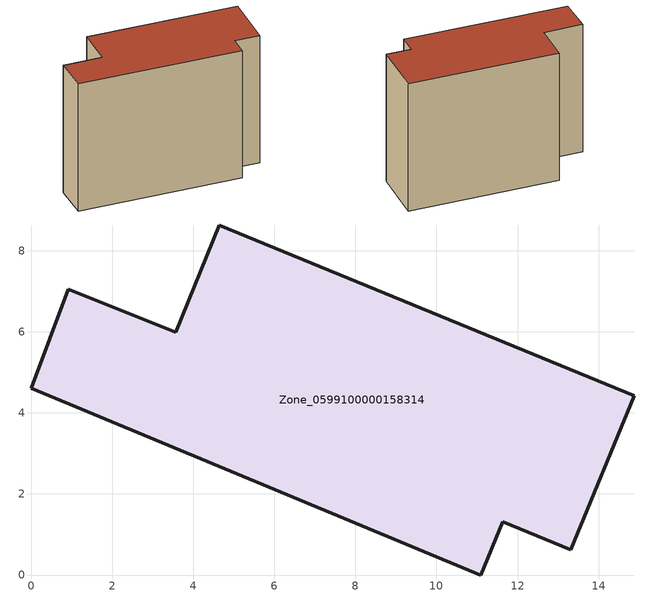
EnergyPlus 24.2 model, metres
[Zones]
Zone_0599100000158314
 floor ground (C_G): 11.09,0 0,4.61 0.91,7.05 3.56,5.99 4.64,8.64 14.88,4.43 13.31,0.62 11.63,1.32 z0
 wall outside (C_F): 0,4.61 11.09,0 11.63,1.32 13.31,0.62 14.88,4.43 4.64,8.64 3.56,5.99 0.91,7.05 0,4.61 z0:10.23
 roof outside (C_R): 11.63,1.32 13.31,0.62 14.88,4.43 4.64,8.64 3.56,5.99 0.91,7.05 0,4.61 11.09,0 z10.23
[BUILDING]
Pand.0599100000158314: North Axis=0; Terrain=City; Loads Convergence Tolerance Value=0.04; Temperature Convergence Tolerance Value=0.4; Solar Distribution=FullExterior; Maximum Number of Warmup Days=25; Minimum Number of Warmup Days=1
[Site:Location]
Rotterdam.The.Hague.AP_ZH_NLD Design_Conditions: Latitude=51.96; Longitude=4.45; Time Zone=1; Elevation=-4.5
[SITE:GROUNDTEMPERATURE:BUILDINGSURFACE]
18, 18, 18, 18, 18, 18, 18, 18, 18, 18, 18, 18
[MATERIAL] Thermal Absorptance=0.9; Solar Absorptance=0.7; Visible Absorptance=0.7
Name | Roughness | Thickness | Conductivity | Density | Specific Heat
G.TI.1946 | MediumSmooth | 0.15 | 1 | 540 | 1210
F.TI.1946 | Rough | 0.3 | 0.857143 | 1920 | 840
R.TI.1946 | MediumRough | 0.2 | 0.1 | 1500 | 1000
[CONSTRUCTION]
C_G: G.TI.1946
C_F: F.TI.1946
C_R: R.TI.1946
[ZONE]
Zone_0599100000158314: Type=1; Multiplier=1; Ceiling Height=Autocalculate; Volume=Autocalculate; Floor Area=autocalculate; Part of Total Floor Area=Yes
[ZONEINFILTRATION:DESIGNFLOWRATE]
Infil_Zone_0599100000158314: Zone or ZoneList or Space or SpaceList=Zone_0599100000158314; Schedule=AlwaysOn; Design Flow Rate Calculation Method=Flow/Area; Flow Rate per Floor Area=0.003; Constant Term Coefficient=1; Temperature Term Coefficient=0; Velocity Term Coefficient=0; Velocity Squared Term Coefficient=0
[HVACTEMPLATE:ZONE:IDEALLOADSAIRSYSTEM]
Zone_0599100000158314: Maximum Heating Supply Air Temperature=50; Minimum Cooling Supply Air Temperature=13; Maximum Heating Supply Air Humidity Ratio=0.0156; Minimum Cooling Supply Air Humidity Ratio=0.0077; Heating Limit=NoLimit; Cooling Limit=NoLimit; Dehumidification Control Type=ConstantSensibleHeatRatio; Cooling Sensible Heat Ratio=0.7; Dehumidification Setpoint=60; Humidification Control Type=None; Humidification Setpoint=30; Outdoor Air Method=None; Outdoor Air Flow Rate per Person=0.00944; Outdoor Air Flow Rate per Zone Floor Area=0; Outdoor Air Flow Rate per Zone=0; Demand Controlled Ventilation Type=None; Outdoor Air Economizer Type=NoEconomizer; Heat Recovery Type=None; Sensible Heat Recovery Effectiveness=0.7; Latent Heat Recovery Effectiveness=0.65
[ZONECONTROL:THERMOSTAT]
ThermostatControl_Zone_0599100000158314: Zone or ZoneList=Zone_0599100000158314; Control Type Schedule=DualSetpointControlType; Control 1=Thermostat_Zone_0599100000158314; Temperature Difference Between Cutout And Setpoint=0
[THERMOSTATSETPOINT:DUALSETPOINT]
Thermostat_Zone_0599100000158314: Heating Setpoint Temperature Schedule=HeatingSetpoint_Zone_0599100000158314; Cooling Setpoint Temperature Schedule=CoolingSetpoint_Zone_0599100000158314
[SCHEDULE:COMPACT]
HeatingSetpoint_Zone_0599100000158314: Through: 12/31, For: AllDays, Until: 24:00, 21
CoolingSetpoint_Zone_0599100000158314: Through: 12/31, For: AllDays, Until: 24:00, 24
DualSetpointControlType: Through: 12/31, For: AllDays, Until: 24:00, 4
AlwaysOn: Through: 12/31, For: AllDays, Until: 24:00, 1
